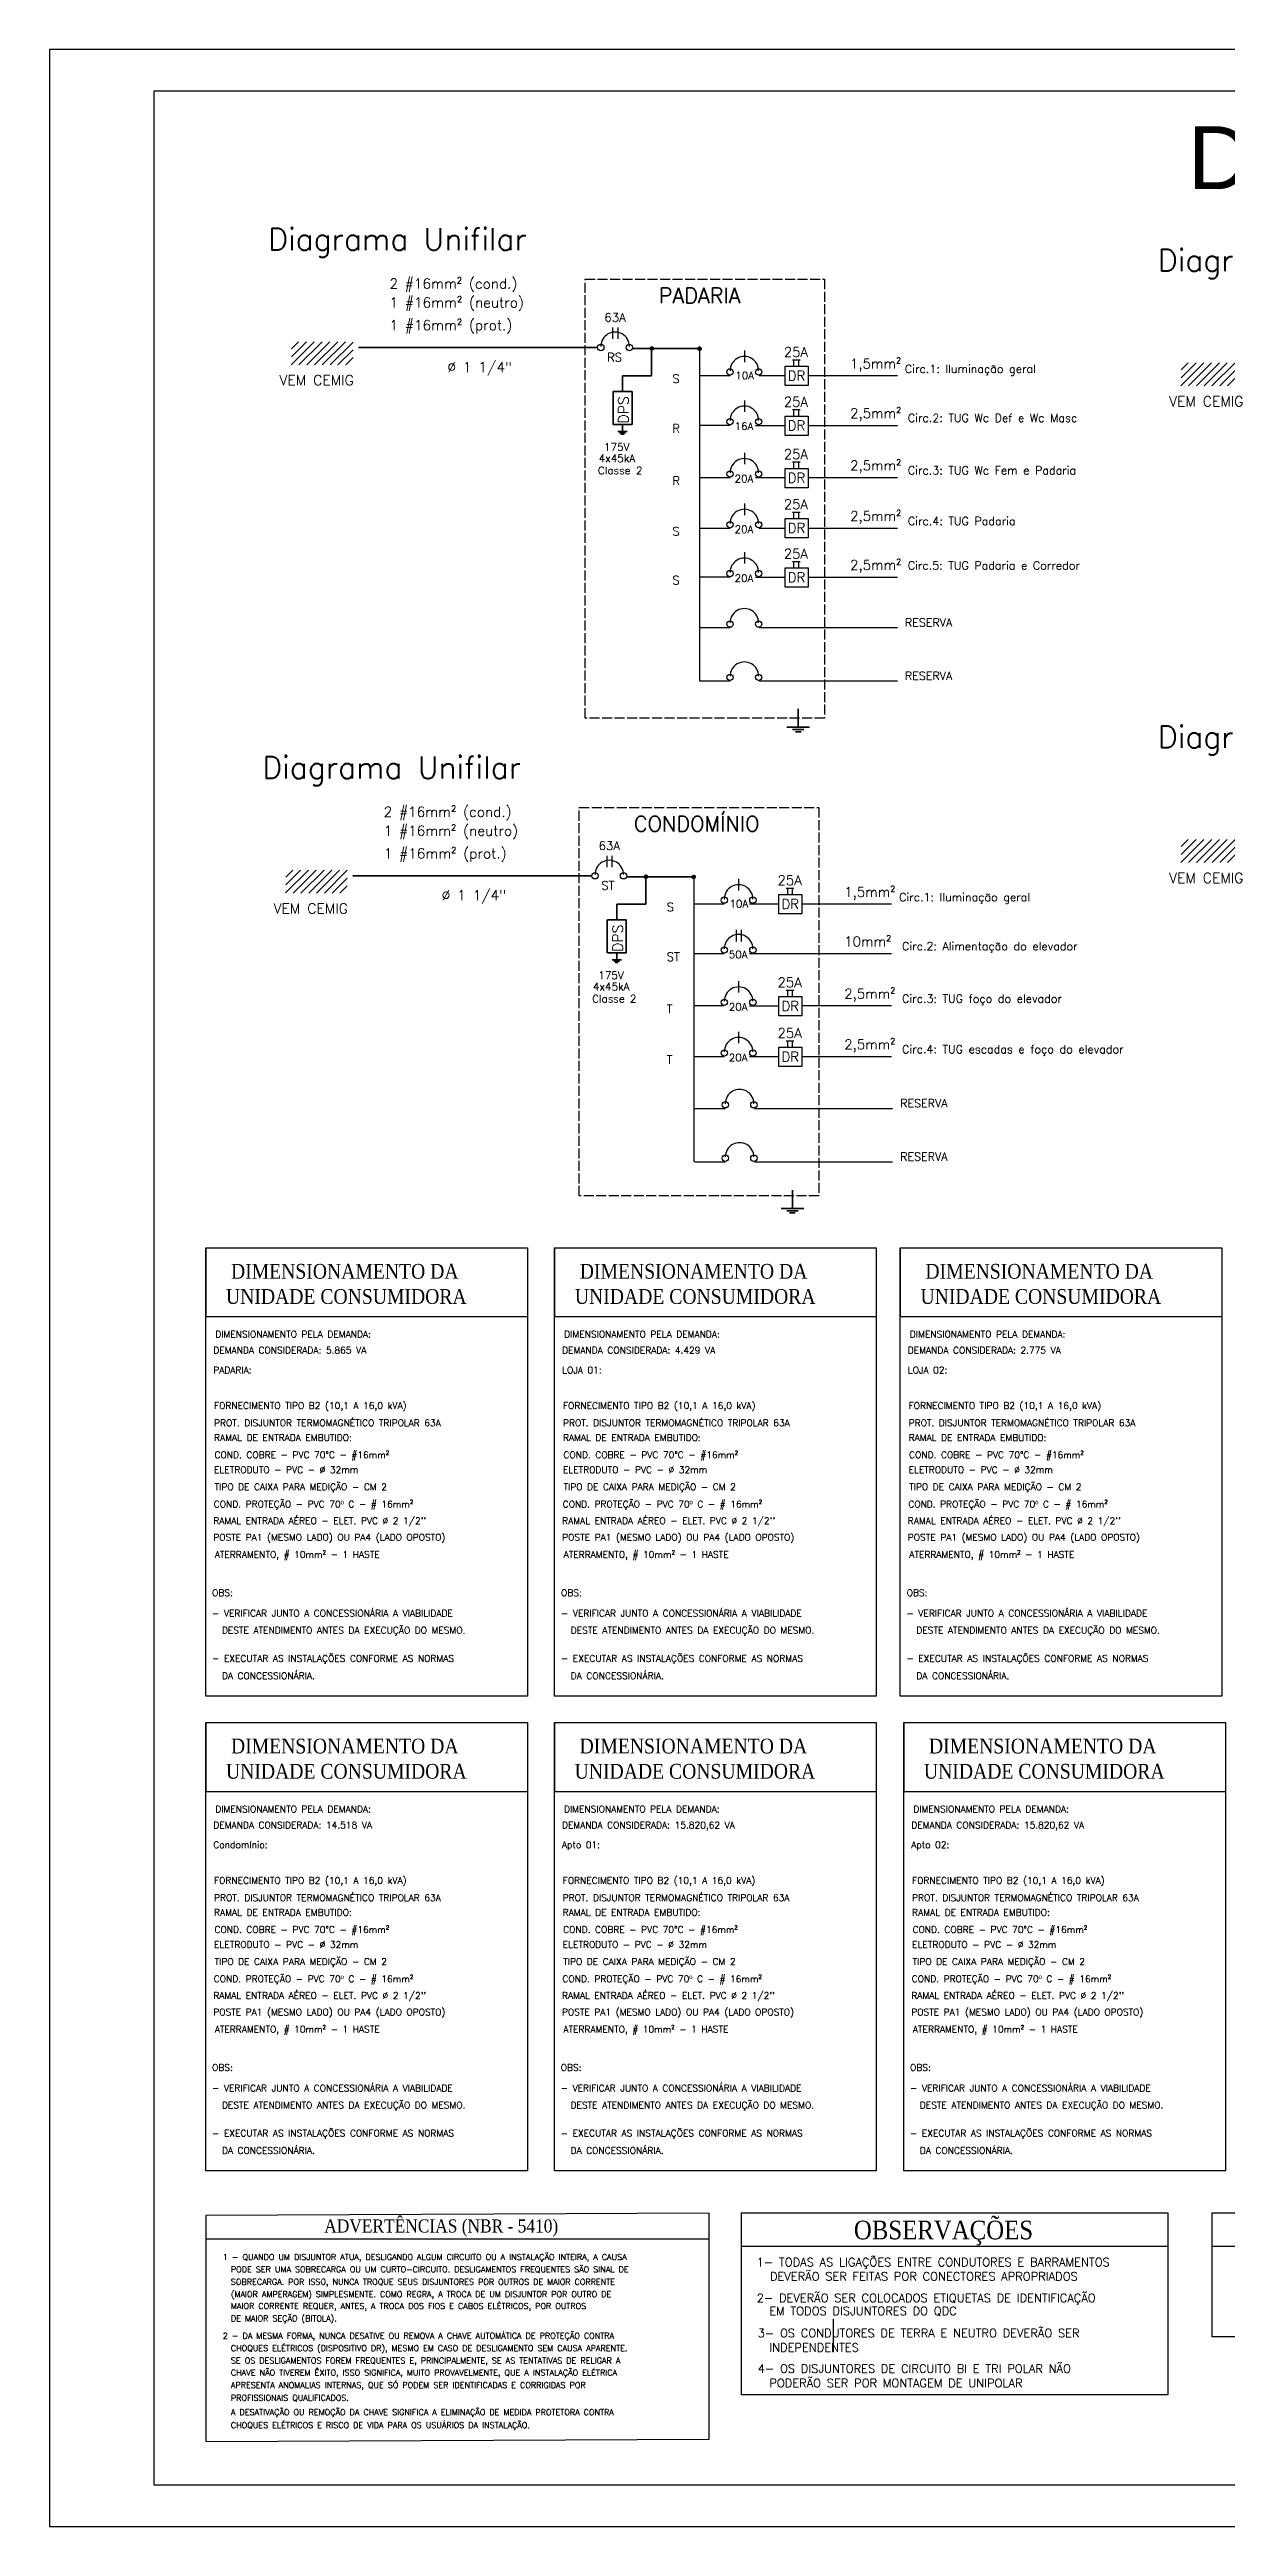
# Model space of a CAD drawing. Header units: millimetres. Extents: x 18652 to 51407, y 18252 to 30404.
# Drawn here: x 35714 to 37127, y 18252 to 21222 of the extents above; entities that cross this region are included whole.
import ezdxf

# ---------------------------------------------------------------- set-up
doc = ezdxf.new("R2010")
doc.units = ezdxf.units.MM
doc.linetypes.add('ACAD_ISO02W100', pattern=[15, 12, -3])
for name, color, linetype, lineweight in [('EJEL05130C', 130, 'Continuous', 30), ('EJEL0550C', 50, 'Continuous', 35), ('EJELFORMATO', 170, 'Continuous', 25)]:
    doc.layers.add(name, color=color, linetype=linetype, lineweight=lineweight)
doc.styles.add('EST2', font='GARA.TTF')
doc.styles.add('ROMANS', font='romans.shx')
doc.styles.add('t15', font='arial.ttf', dxfattribs={"height": 0.15})

msp = doc.modelspace()

# ---------------------------------------------------------------- hatches: boundary and pattern name
at = {"layer": 'EJEL0550C', "lineweight": -3}
h = msp.add_hatch(dxfattribs=at)
h.set_pattern_fill('ANSI31', color=256, scale=2.086116)
h.set_pattern_definition([(45, (29553.905, 17335.387), (-4.683464, 4.683464), [])])
h.paths.add_polyline_path([(36077.9, 20871.7), (36004.4, 20871.7), (36003.9, 20843.9), (36077.9, 20843.9)])
at = {"layer": 'EJEL0550C'}
h = msp.add_hatch(color=256, dxfattribs=at)
h.dxf.hatch_style = 1
h.paths.add_polyline_path([(36434.4, 20863.6, 1), (36438.2, 20863.6, 1)])
h = msp.add_hatch(color=256, dxfattribs=at)
h.dxf.hatch_style = 1
h.paths.add_polyline_path([(36491.7, 20863.3, 1), (36495.5, 20863.3, 1)])
at = {"layer": 'EJEL0550C', "lineweight": -3}
h = msp.add_hatch(dxfattribs=at)
h.set_pattern_fill('ANSI31', color=256, scale=2.086116)
h.set_pattern_definition([(45, (30621.007, 17310.04), (-4.683464, 4.683464), [])])
h.paths.add_polyline_path([(37145, 20846.3), (37071.5, 20846.3), (37071, 20818.6), (37145, 20818.6)])
h = msp.add_hatch(dxfattribs=at)
h.set_pattern_fill('ANSI31', color=256, scale=2.086116)
h.set_pattern_definition([(45, (30621.007, 16738.6166), (-4.683464, 4.683464), [])])
h.paths.add_polyline_path([(37145, 20274.9), (37071.5, 20274.9), (37071, 20247.2), (37145, 20247.2)])
h = msp.add_hatch(dxfattribs=at)
h.set_pattern_fill('ANSI31', color=256, scale=2.086116)
h.set_pattern_definition([(45, (29546.949, 16701.9694), (-4.683464, 4.683464), [])])
h.paths.add_polyline_path([(36071, 20238.2), (35997.4, 20238.2), (35997, 20210.5), (36071, 20210.5)])
at = {"layer": 'EJEL0550C'}
h = msp.add_hatch(color=256, dxfattribs=at)
h.dxf.hatch_style = 1
h.paths.add_polyline_path([(36427.4, 20230.2, 1), (36431.2, 20230.2, 1)])
h = msp.add_hatch(color=256, dxfattribs=at)
h.dxf.hatch_style = 1
h.paths.add_polyline_path([(36484.7, 20229.9, 1), (36488.5, 20229.9, 1)])

# ---------------------------------------------------------------- linework, layer by layer
at = {"layer": 'EJEL05130C'}
for p, q in [((35901.2, 19785.2), (35901.2, 19740.8)), ((35901.2, 19785.2), (35901.2, 19702.8)), ((36319.7, 19785.2), (36319.7, 19740.8)), ((36319.7, 19785.2), (36319.7, 19702.8)), ((36734.3, 19785.2), (36734.3, 19740.8)), ((36734.3, 19785.2), (36734.3, 19702.8)), ((35901.2, 19702.8), (36287.1, 19702.8)), ((36319.7, 19702.8), (36705.6, 19702.8)), ((36734.3, 19702.8), (37120.2, 19702.8)), ((35901.2, 19215.9), (35901.2, 19171.5)), ((35901.2, 19215.9), (35901.2, 19133.5)), ((36319.4, 19215.9), (36319.4, 19171.5)), ((36319.4, 19215.9), (36319.4, 19133.5)), ((36738.5, 19215.9), (36738.5, 19171.5)), ((36738.5, 19215.9), (36738.5, 19133.5)), ((35901.2, 19133.5), (36287.1, 19133.5)), ((36319.4, 19133.5), (36705.3, 19133.5)), ((36738.5, 19133.5), (37124.3, 19133.5)), ((36543.4, 18628.2), (37055.3, 18628.2)), ((36543.4, 18628.2), (36543.4, 18410)), ((37055.3, 18628.2), (37055.3, 18410)), ((37108, 18628.2), (37639.1, 18628.2)), ((37108, 18628.2), (37108, 18479.6)), ((35901.2, 18597), (36505.2, 18597)), ((36543.4, 18588.2), (37055.3, 18588.2)), ((37108, 18588.2), (37639.1, 18588.2)), ((36654, 18500.9), (36654, 18460.9)), ((37639.1, 18479.6), (37108, 18479.6)), ((37055.3, 18410), (36543.4, 18410))]:
    msp.add_line(p, q, dxfattribs=at)
at = {"layer": 'EJEL05130C', "linetype": 'ACAD_ISO02W100'}
for points in [[(36356.2, 20946.6), (36643.6, 20946.6), (36643.6, 20420.4), (36356.2, 20420.4)], [(36349.2, 20313.1), (36636.7, 20313.1), (36636.7, 19847.4), (36349.2, 19847.4)]]:
    msp.add_lwpolyline(points, close=True, dxfattribs=at)
at = {"layer": 'EJEL05130C', "ltscale": 0.35}
for points in [[(35901.2, 19785.2), (36287.1, 19785.2), (36287.1, 19247.6), (35901.2, 19247.6)], [(36319.7, 19785.2), (36705.6, 19785.2), (36705.6, 19247.6), (36319.7, 19247.6)], [(36734.3, 19785.2), (37120.2, 19785.2), (37120.2, 19247.6), (36734.3, 19247.6)], [(35901.2, 19215.9), (36287.1, 19215.9), (36287.1, 18678.3), (35901.2, 18678.3)], [(36319.4, 19215.9), (36705.3, 19215.9), (36705.3, 18678.3), (36319.4, 18678.3)], [(36738.5, 19215.9), (37124.3, 19215.9), (37124.3, 18678.3), (36738.5, 18678.3)]]:
    msp.add_lwpolyline(points, close=True, dxfattribs=at)
at = {"layer": 'EJEL05130C'}
msp.add_lwpolyline([(35901.2, 18354.1), (36505.2, 18356.7), (36505.2, 18627.7), (35901.2, 18625)], close=True, dxfattribs=at)
at = {"layer": 'EJEL0550C', "lineweight": -3}
for p, q in [((36389.1, 20888.8), (36389.1, 20875)), ((36395.4, 20888.8), (36395.4, 20875)), ((36547.3, 20861), (36547.3, 20847.2)), ((36614.2, 20849.6), (36605.1, 20849.6)), ((36606.8, 20842.2), (36606.8, 20849.6)), ((36612.5, 20842.2), (36612.5, 20849.6)), ((36493.6, 20831.2), (36530.2, 20831.2)), ((36565, 20831.2), (36596.1, 20831.2)), ((36596.1, 20842.2), (36623.8, 20842.2)), ((36596.1, 20819.1), (36596.1, 20842.2)), ((36623.8, 20842.2), (36623.8, 20819.1)), ((36623.8, 20831.2), (36730.9, 20831.2)), ((36547.3, 20801.3), (36547.3, 20787.5)), ((36623.8, 20819.1), (36596.1, 20819.1)), ((36493.6, 20771.6), (36530.2, 20771.6)), ((36560.6, 20771.4), (36596.1, 20771.4)), ((36596.1, 20782.6), (36623.8, 20782.6)), ((36596.1, 20759.4), (36596.1, 20782.6)), ((36614.2, 20789.9), (36605.1, 20789.9)), ((36606.8, 20782.6), (36606.8, 20789.9)), ((36612.5, 20782.6), (36612.5, 20789.9)), ((36623.8, 20782.6), (36623.8, 20759.4)), ((36623.8, 20771.4), (36730.9, 20771.4)), ((36547.3, 20738.5), (36547.3, 20724.7)), ((36623.8, 20759.4), (36596.1, 20759.4)), ((36493.6, 20709), (36530.2, 20709)), ((36560.6, 20708.8), (36596.1, 20708.8)), ((36565, 20708.8), (36590.7, 20708.8)), ((36596.1, 20719.7), (36623.8, 20719.7)), ((36596.1, 20696.6), (36596.1, 20719.7)), ((36614.2, 20727.1), (36605.1, 20727.1)), ((36606.8, 20719.7), (36606.8, 20727.1)), ((36612.5, 20719.7), (36612.5, 20727.1)), ((36623.8, 20719.7), (36623.8, 20696.6)), ((36623.8, 20708.8), (36643.6, 20708.8)), ((36623.8, 20708.8), (36643.6, 20708.8)), ((36623.8, 20708.8), (36730.9, 20708.8)), ((36547.3, 20677.7), (36547.3, 20663.9)), ((36623.8, 20696.6), (36596.1, 20696.6)), ((36493.6, 20648.2), (36530.2, 20648.2)), ((36565, 20648.2), (36596.1, 20648.2)), ((36596.1, 20659.7), (36623.8, 20659.7)), ((36596.1, 20636.6), (36596.1, 20659.7)), ((36614.2, 20667.1), (36605.1, 20667.1)), ((36606.8, 20659.7), (36606.8, 20667.1)), ((36612.5, 20659.7), (36612.5, 20667.1)), ((36623.8, 20659.7), (36623.8, 20636.6)), ((36623.8, 20648.2), (36730.9, 20648.2)), ((36547.3, 20619.4), (36547.3, 20605.6)), ((36623.8, 20636.6), (36596.1, 20636.6)), ((36493.6, 20589.6), (36530.2, 20589.6)), ((36560.6, 20589.4), (36596.1, 20589.4)), ((36596.1, 20600.4), (36623.8, 20600.4)), ((36596.1, 20577.3), (36596.1, 20600.4)), ((36614.2, 20607.8), (36605.1, 20607.8)), ((36606.8, 20600.4), (36606.8, 20607.8)), ((36612.5, 20600.4), (36612.5, 20607.8)), ((36623.8, 20600.4), (36623.8, 20577.3)), ((36623.8, 20589.4), (36663.2, 20589.4)), ((36623.8, 20589.4), (36730.9, 20589.4)), ((36623.8, 20577.3), (36596.1, 20577.3)), ((36493.6, 20528.9), (36530.2, 20528.9)), ((36565, 20528.9), (36614, 20528.9)), ((36614, 20528.9), (36730.9, 20528.9)), ((36493.6, 20464.9), (36530.2, 20464.9)), ((36565, 20464.9), (36614, 20464.9)), ((36614, 20464.9), (36730.9, 20464.9)), ((36382.2, 20255.4), (36382.2, 20241.6)), ((36388.4, 20255.4), (36388.4, 20241.6)), ((36540.4, 20227.5), (36540.4, 20213.7)), ((36486.6, 20197.8), (36523.2, 20197.8)), ((36553.6, 20197.8), (36588.5, 20197.8)), ((36558, 20197.8), (36583.7, 20197.8)), ((36588.5, 20208.9), (36616.3, 20208.9)), ((36588.5, 20185.7), (36588.5, 20208.9)), ((36606.7, 20216.2), (36597.6, 20216.2)), ((36599.3, 20208.9), (36599.3, 20216.2)), ((36605, 20208.9), (36605, 20216.2)), ((36616.3, 20208.9), (36616.3, 20185.7)), ((36616.3, 20197.8), (36723.9, 20197.8)), ((36537.3, 20166.5), (36537.3, 20152.7)), ((36543.5, 20166.5), (36543.5, 20152.7)), ((36616.3, 20185.7), (36588.5, 20185.7)), ((36486.6, 20138.2), (36523.2, 20138.2)), ((36553.6, 20138), (36636.7, 20138)), ((36558, 20138), (36636.7, 20138)), ((36611.5, 20138), (36723.9, 20138)), ((36540.4, 20105.1), (36540.4, 20091.3)), ((36588.5, 20086.4), (36616.3, 20086.4)), ((36588.5, 20063.3), (36588.5, 20086.4)), ((36606.7, 20093.8), (36597.6, 20093.8)), ((36599.3, 20086.4), (36599.3, 20093.8)), ((36605, 20086.4), (36605, 20093.8)), ((36616.3, 20086.4), (36616.3, 20063.3)), ((36486.6, 20075.6), (36523.2, 20075.6)), ((36553.6, 20075.3), (36588.5, 20075.3)), ((36558, 20075.3), (36583.7, 20075.3)), ((36558, 20075.3), (36583.7, 20075.3)), ((36616.3, 20063.3), (36588.5, 20063.3)), ((36616.3, 20075.6), (36723.9, 20075.6)), ((36540.4, 20044.3), (36540.4, 20030.5)), ((36588.5, 20025.7), (36616.3, 20025.7)), ((36588.5, 20002.5), (36588.5, 20025.7)), ((36606.7, 20033), (36597.6, 20033)), ((36599.3, 20025.7), (36599.3, 20033)), ((36605, 20025.7), (36605, 20033)), ((36616.3, 20025.7), (36616.3, 20002.5)), ((36486.6, 20014.8), (36523.2, 20014.8)), ((36553.6, 20014.6), (36588.5, 20014.6)), ((36558, 20014.6), (36583.7, 20014.6)), ((36616.3, 20002.5), (36588.5, 20002.5)), ((36616.3, 20014.8), (36723.9, 20014.8)), ((36487.9, 19952.4), (36524.5, 19952.4)), ((36559.3, 19952.4), (36608.3, 19952.4)), ((36608.3, 19952.4), (36725.2, 19952.4)), ((36487.9, 19888.5), (36524.5, 19888.5)), ((36559.3, 19888.5), (36608.3, 19888.5)), ((36608.3, 19888.5), (36725.2, 19888.5))]:
    msp.add_line(p, q, dxfattribs=at)
at = {"layer": 'EJEL0550C'}
for p, q in [((36371.3, 20864.7), (36084.6, 20864.7)), ((36494, 20863.4), (36412.9, 20863.4)), ((36435.9, 20830.8), (36435.9, 20863.4)), ((36401.3, 20812), (36401.3, 20830.8)), ((36401.3, 20830.8), (36435.9, 20830.8)), ((36389.9, 20772.5), (36389.9, 20812)), ((36412.7, 20812), (36390, 20812)), ((36412.7, 20772.5), (36412.7, 20812)), ((36412.7, 20772.5), (36390, 20772.5)), ((36406.8, 20763.9), (36395.7, 20763.9)), ((36404.6, 20762.3), (36397.7, 20762.3)), ((36403.1, 20760.8), (36399.3, 20760.8)), ((36401.3, 20763.9), (36401.3, 20772.5)), ((36364.4, 20231.3), (36077.6, 20231.3)), ((36487.1, 20230), (36406, 20230)), ((36429, 20197.3), (36429, 20230)), ((36394.4, 20178.6), (36394.4, 20197.3)), ((36394.4, 20197.3), (36429, 20197.3)), ((36382.9, 20139.1), (36382.9, 20178.6)), ((36405.7, 20178.6), (36383, 20178.6)), ((36405.7, 20139), (36405.7, 20178.6)), ((36405.7, 20139), (36383, 20139.1)), ((36394.3, 20130.5), (36394.4, 20139)), ((36399.9, 20130.5), (36388.7, 20130.5)), ((36397.6, 20128.9), (36390.8, 20128.9)), ((36396.1, 20127.3), (36392.4, 20127.3))]:
    msp.add_line(p, q, dxfattribs=at)
at = {"layer": 'EJEL0550C', "linetype": 'ByBlock', "lineweight": -3}
for p, q in [((36493.6, 20863.4), (36493.6, 20464.9)), ((36486.6, 20230), (36486.6, 19888.5))]:
    msp.add_line(p, q, dxfattribs=at)
at = {"layer": 'EJEL0550C', "linetype": 'Continuous'}
for p, q in [((36598.2, 20409.5), (36625.6, 20409.5)), ((36605.1, 20406.7), (36618.7, 20406.7)), ((36608.5, 20404), (36615.3, 20404)), ((36611.9, 20431.3), (36611.9, 20409.5)), ((36604.9, 19854.3), (36604.9, 19832.5)), ((36591.3, 19832.5), (36618.6, 19832.5)), ((36598.1, 19829.7), (36611.8, 19829.7)), ((36601.5, 19827), (36608.3, 19827))]:
    msp.add_line(p, q, dxfattribs=at)
at = {"layer": 'EJEL0550C', "lineweight": -3}
for centre in [(36375.1, 20864.7), (36409.4, 20864.7), (36530.2, 20835.5), (36564.4, 20835.5), (36530.2, 20775.8), (36564.4, 20775.8), (36530.2, 20713), (36564.4, 20713), (36530.2, 20652.3), (36564.4, 20652.3), (36530.2, 20593.7), (36564.4, 20593.7), (36530.2, 20533.1), (36564.4, 20533.1), (36530.2, 20469.2), (36564.4, 20469.2), (36368.2, 20231.3), (36402.4, 20231.3), (36523.2, 20202.1), (36557.5, 20202.1), (36523.2, 20142.4), (36557.5, 20142.4), (36523.2, 20079.6), (36557.5, 20079.6), (36523.2, 20018.8), (36557.5, 20018.8), (36524.5, 19956.7), (36558.7, 19956.7), (36524.5, 19892.7), (36558.7, 19892.7)]:
    msp.add_circle(centre, 3.79, dxfattribs=at)
at = {"layer": 'EJEL0550C'}
for centre in [(36436.3, 20863.6), (36493.6, 20863.3), (36429.3, 20230.2), (36486.6, 20229.9)]:
    msp.add_circle(centre, 1.91, dxfattribs=at)
at = {"layer": 'EJEL0550C', "lineweight": -3}
for centre in [(36392.3, 20866.2), (36547.3, 20836.9), (36547.3, 20777.3), (36547.3, 20714.5), (36547.3, 20653.7), (36547.3, 20595.1), (36547.3, 20534.6), (36547.3, 20470.6), (36385.3, 20232.8), (36540.4, 20203.5), (36540.4, 20143.9), (36540.4, 20081), (36540.4, 20020.3), (36541.6, 19958.1), (36541.6, 19894.2)]:
    msp.add_arc(centre, 17.1, 359.8656, 180.134, dxfattribs=at)
at = {"layer": 'EJELFORMATO', "color": 7}
msp.add_lwpolyline([(35713.9, 18252), (39918.9, 18252), (39918.9, 21222), (35713.9, 21222)], close=True, dxfattribs=at)
at = {"layer": 'EJELFORMATO'}
msp.add_lwpolyline([(39868.9, 18302), (39868.9, 21172), (35838.9, 21172), (35838.9, 18302)], close=True, dxfattribs=at)

# ---------------------------------------------------------------- texts
at = {"layer": 'EJEL05130C'}
for s, height, style, p in [('DIMENSIONAMENTO DA', 17.739, 'EST2', (35931.5, 19748.2)), ('DIMENSIONAMENTO DA', 17.739, 'EST2', (36349.9, 19748.2)), ('DIMENSIONAMENTO DA', 17.739, 'EST2', (36764.5, 19748.2)), ('UNIDADE CONSUMIDORA', 17.739, 'EST2', (35925.5, 19718)), ('UNIDADE CONSUMIDORA', 17.739, 'EST2', (36344, 19718)), ('UNIDADE CONSUMIDORA', 17.739, 'EST2', (36758.6, 19718)), ('DEMANDA CONSIDERADA: 5.865 VA', 7.962, 'ROMANS', (35910.3, 19658.4)), ('DIMENSIONAMENTO PELA DEMANDA:', 7.962, 'ROMANS', (35912.7, 19677.6)), ('DEMANDA CONSIDERADA: 4.429 VA', 7.962, 'ROMANS', (36328.8, 19658.4)), ('DIMENSIONAMENTO PELA DEMANDA:', 7.962, 'ROMANS', (36331.2, 19677.6)), ('DEMANDA CONSIDERADA: 2.775 VA', 7.962, 'ROMANS', (36743.4, 19658.4)), ('DIMENSIONAMENTO PELA DEMANDA:', 7.962, 'ROMANS', (36745.8, 19677.6)), ('PADARIA:', 7.96, 'ROMANS', (35910.3, 19634.7)), ('LOJA 01:', 7.96, 'ROMANS', (36328.8, 19634.7)), ('LOJA 02:', 7.96, 'ROMANS', (36743.4, 19634.7)), ('FORNECIMENTO TIPO B2 (10,1 A 16,0 kVA)', 7.962, 'ROMANS', (35911.2, 19592)), ('PROT. DISJUNTOR TERMOMAGNÉTICO TRIPOLAR 63A', 7.962, 'ROMANS', (35911.3, 19571.3)), ('FORNECIMENTO TIPO B2 (10,1 A 16,0 kVA)', 7.962, 'ROMANS', (36329.7, 19592)), ('PROT. DISJUNTOR TERMOMAGNÉTICO TRIPOLAR 63A', 7.962, 'ROMANS', (36329.8, 19571.3)), ('FORNECIMENTO TIPO B2 (10,1 A 16,0 kVA)', 7.962, 'ROMANS', (36744.3, 19592)), ('PROT. DISJUNTOR TERMOMAGNÉTICO TRIPOLAR 63A', 7.962, 'ROMANS', (36744.4, 19571.3)), ('RAMAL DE ENTRADA EMBUTIDO:', 7.962, 'ROMANS', (35911.3, 19553.6)), ('RAMAL DE ENTRADA EMBUTIDO:', 7.962, 'ROMANS', (36329.8, 19553.6)), ('RAMAL DE ENTRADA EMBUTIDO:', 7.962, 'ROMANS', (36744.4, 19553.6)), ('ELETRODUTO - PVC - Ø 32mm', 7.962, 'ROMANS', (35911.3, 19515.1)), ('COND. COBRE - PVC 70°C - #16mm²', 7.962, 'ROMANS', (35911.8, 19533)), ('ELETRODUTO - PVC - Ø 32mm', 7.962, 'ROMANS', (36329.8, 19515.1)), ('COND. COBRE - PVC 70°C - #16mm²', 7.962, 'ROMANS', (36330.3, 19533)), ('ELETRODUTO - PVC - Ø 32mm', 7.962, 'ROMANS', (36744.4, 19515.1)), ('COND. COBRE - PVC 70°C - #16mm²', 7.962, 'ROMANS', (36744.9, 19533)), ('COND. PROTEÇÃO - PVC 70º C - # 16mm²', 7.962, 'ROMANS', (35910.9, 19473.9)), ('TIPO DE CAIXA PARA MEDIÇÃO - CM 2', 7.962, 'ROMANS', (35911.8, 19494.6)), ('COND. PROTEÇÃO - PVC 70º C - # 16mm²', 7.962, 'ROMANS', (36329.4, 19473.9)), ('TIPO DE CAIXA PARA MEDIÇÃO - CM 2', 7.962, 'ROMANS', (36330.3, 19494.6)), ('COND. PROTEÇÃO - PVC 70º C - # 16mm²', 7.962, 'ROMANS', (36744, 19473.9)), ('TIPO DE CAIXA PARA MEDIÇÃO - CM 2', 7.962, 'ROMANS', (36744.9, 19494.6)), ("RAMAL ENTRADA AÉREO - ELET. PVC ∅ 2 1/2''", 7.962, 'ROMANS', (35910.3, 19454)), ("RAMAL ENTRADA AÉREO - ELET. PVC ∅ 2 1/2''", 7.962, 'ROMANS', (36328.8, 19454)), ("RAMAL ENTRADA AÉREO - ELET. PVC ∅ 2 1/2''", 7.962, 'ROMANS', (36743.4, 19454)), ('POSTE PA1 (MESMO LADO) OU PA4 (LADO OPOSTO)', 7.962, 'ROMANS', (35910.3, 19434.1)), ('POSTE PA1 (MESMO LADO) OU PA4 (LADO OPOSTO)', 7.962, 'ROMANS', (36328.8, 19434.1)), ('POSTE PA1 (MESMO LADO) OU PA4 (LADO OPOSTO)', 7.962, 'ROMANS', (36743.4, 19434.1)), ('ATERRAMENTO, # 10mm² - 1 HASTE', 7.962, 'ROMANS', (35912.1, 19413.5)), ('ATERRAMENTO, # 10mm² - 1 HASTE', 7.962, 'ROMANS', (36330.6, 19413.5)), ('ATERRAMENTO, # 10mm² - 1 HASTE', 7.962, 'ROMANS', (36745.2, 19413.5)), ('OBS:', 7.96, 'ROMANS', (35908.9, 19367.6)), ('OBS:', 7.96, 'ROMANS', (36327.4, 19367.6)), ('OBS:', 7.96, 'ROMANS', (36742, 19367.6)), ('- VERIFICAR JUNTO A CONCESSIONÁRIA A VIABILIDADE', 7.962, 'ROMANS', (35908.7, 19343)), ('- VERIFICAR JUNTO A CONCESSIONÁRIA A VIABILIDADE', 7.962, 'ROMANS', (36327.2, 19343)), ('- VERIFICAR JUNTO A CONCESSIONÁRIA A VIABILIDADE', 7.962, 'ROMANS', (36741.7, 19343)), ('  DESTE ATENDIMENTO ANTES DA EXECUÇÃO DO MESMO.', 7.962, 'ROMANS', (35909.7, 19322.6)), ('  DESTE ATENDIMENTO ANTES DA EXECUÇÃO DO MESMO.', 7.962, 'ROMANS', (36328.2, 19322.6)), ('  DESTE ATENDIMENTO ANTES DA EXECUÇÃO DO MESMO.', 7.962, 'ROMANS', (36742.7, 19322.6)), ('- EXECUTAR AS INSTALAÇÕES CONFORME AS NORMAS', 7.962, 'ROMANS', (35908.7, 19288.9)), ('  DA CONCESSIONÁRIA.', 7.962, 'ROMANS', (35909.7, 19268.1)), ('- EXECUTAR AS INSTALAÇÕES CONFORME AS NORMAS', 7.962, 'ROMANS', (36327.2, 19288.9)), ('  DA CONCESSIONÁRIA.', 7.962, 'ROMANS', (36328.2, 19268.1)), ('- EXECUTAR AS INSTALAÇÕES CONFORME AS NORMAS', 7.962, 'ROMANS', (36741.7, 19288.9)), ('  DA CONCESSIONÁRIA.', 7.962, 'ROMANS', (36742.7, 19268.1)), ('DIMENSIONAMENTO DA', 17.739, 'EST2', (35931.5, 19178.9)), ('DIMENSIONAMENTO DA', 17.739, 'EST2', (36349.7, 19178.9)), ('DIMENSIONAMENTO DA', 17.739, 'EST2', (36768.7, 19178.9)), ('UNIDADE CONSUMIDORA', 17.739, 'EST2', (35925.5, 19148.7)), ('UNIDADE CONSUMIDORA', 17.739, 'EST2', (36343.7, 19148.7)), ('UNIDADE CONSUMIDORA', 17.739, 'EST2', (36762.7, 19148.7)), ('DEMANDA CONSIDERADA: 14.518 VA', 7.962, 'ROMANS', (35910.3, 19089.1)), ('DIMENSIONAMENTO PELA DEMANDA:', 7.962, 'ROMANS', (35912.7, 19108.3)), ('DEMANDA CONSIDERADA: 15.820,62 VA', 7.962, 'ROMANS', (36328.5, 19089.1)), ('DIMENSIONAMENTO PELA DEMANDA:', 7.962, 'ROMANS', (36330.9, 19108.3)), ('DEMANDA CONSIDERADA: 15.820,62 VA', 7.962, 'ROMANS', (36747.5, 19089.1)), ('DIMENSIONAMENTO PELA DEMANDA:', 7.962, 'ROMANS', (36750, 19108.3)), ('Condomínio:', 7.962, 'ROMANS', (35910.3, 19065.5)), ('Apto 01:', 7.96, 'ROMANS', (36328.5, 19065.5)), ('Apto 02:', 7.96, 'ROMANS', (36747.5, 19065.5)), ('FORNECIMENTO TIPO B2 (10,1 A 16,0 kVA)', 7.962, 'ROMANS', (35911.2, 19022.7)), ('PROT. DISJUNTOR TERMOMAGNÉTICO TRIPOLAR 63A', 7.962, 'ROMANS', (35911.3, 19002)), ('FORNECIMENTO TIPO B2 (10,1 A 16,0 kVA)', 7.962, 'ROMANS', (36329.5, 19022.7)), ('PROT. DISJUNTOR TERMOMAGNÉTICO TRIPOLAR 63A', 7.962, 'ROMANS', (36329.5, 19002)), ('FORNECIMENTO TIPO B2 (10,1 A 16,0 kVA)', 7.962, 'ROMANS', (36748.5, 19022.7)), ('PROT. DISJUNTOR TERMOMAGNÉTICO TRIPOLAR 63A', 7.962, 'ROMANS', (36748.6, 19002)), ('RAMAL DE ENTRADA EMBUTIDO:', 7.962, 'ROMANS', (35911.3, 18984.4)), ('RAMAL DE ENTRADA EMBUTIDO:', 7.962, 'ROMANS', (36329.5, 18984.4)), ('RAMAL DE ENTRADA EMBUTIDO:', 7.962, 'ROMANS', (36748.6, 18984.4)), ('ELETRODUTO - PVC - Ø 32mm', 7.962, 'ROMANS', (35911.3, 18945.8)), ('COND. COBRE - PVC 70°C - #16mm²', 7.962, 'ROMANS', (35911.8, 18963.7)), ('ELETRODUTO - PVC - Ø 32mm', 7.962, 'ROMANS', (36329.5, 18945.8)), ('COND. COBRE - PVC 70°C - #16mm²', 7.962, 'ROMANS', (36330, 18963.7)), ('ELETRODUTO - PVC - Ø 32mm', 7.962, 'ROMANS', (36748.6, 18945.8)), ('COND. COBRE - PVC 70°C - #16mm²', 7.962, 'ROMANS', (36749.1, 18963.7)), ('TIPO DE CAIXA PARA MEDIÇÃO - CM 2', 7.962, 'ROMANS', (35911.8, 18925.3)), ('TIPO DE CAIXA PARA MEDIÇÃO - CM 2', 7.962, 'ROMANS', (36330, 18925.3)), ('TIPO DE CAIXA PARA MEDIÇÃO - CM 2', 7.962, 'ROMANS', (36749.1, 18925.3)), ("RAMAL ENTRADA AÉREO - ELET. PVC ∅ 2 1/2''", 7.962, 'ROMANS', (35910.3, 18884.7)), ('COND. PROTEÇÃO - PVC 70º C - # 16mm²', 7.962, 'ROMANS', (35910.9, 18904.6)), ("RAMAL ENTRADA AÉREO - ELET. PVC ∅ 2 1/2''", 7.962, 'ROMANS', (36328.5, 18884.7)), ('COND. PROTEÇÃO - PVC 70º C - # 16mm²', 7.962, 'ROMANS', (36329.1, 18904.6)), ("RAMAL ENTRADA AÉREO - ELET. PVC ∅ 2 1/2''", 7.962, 'ROMANS', (36747.5, 18884.7)), ('COND. PROTEÇÃO - PVC 70º C - # 16mm²', 7.962, 'ROMANS', (36748.1, 18904.6)), ('POSTE PA1 (MESMO LADO) OU PA4 (LADO OPOSTO)', 7.962, 'ROMANS', (35910.3, 18864.9)), ('POSTE PA1 (MESMO LADO) OU PA4 (LADO OPOSTO)', 7.962, 'ROMANS', (36328.5, 18864.9)), ('POSTE PA1 (MESMO LADO) OU PA4 (LADO OPOSTO)', 7.962, 'ROMANS', (36747.5, 18864.9)), ('ATERRAMENTO, # 10mm² - 1 HASTE', 7.962, 'ROMANS', (35912.1, 18844.2)), ('ATERRAMENTO, # 10mm² - 1 HASTE', 7.962, 'ROMANS', (36330.3, 18844.2)), ('ATERRAMENTO, # 10mm² - 1 HASTE', 7.962, 'ROMANS', (36749.4, 18844.2)), ('OBS:', 7.96, 'ROMANS', (35908.9, 18798.3)), ('OBS:', 7.96, 'ROMANS', (36327.1, 18798.3)), ('OBS:', 7.96, 'ROMANS', (36746.1, 18798.3)), ('- VERIFICAR JUNTO A CONCESSIONÁRIA A VIABILIDADE', 7.962, 'ROMANS', (35908.7, 18773.7)), ('- VERIFICAR JUNTO A CONCESSIONÁRIA A VIABILIDADE', 7.962, 'ROMANS', (36326.9, 18773.7)), ('- VERIFICAR JUNTO A CONCESSIONÁRIA A VIABILIDADE', 7.962, 'ROMANS', (36745.9, 18773.7)), ('  DESTE ATENDIMENTO ANTES DA EXECUÇÃO DO MESMO.', 7.962, 'ROMANS', (35909.7, 18753.3)), ('  DESTE ATENDIMENTO ANTES DA EXECUÇÃO DO MESMO.', 7.962, 'ROMANS', (36327.9, 18753.3)), ('  DESTE ATENDIMENTO ANTES DA EXECUÇÃO DO MESMO.', 7.962, 'ROMANS', (36746.9, 18753.3)), ('- EXECUTAR AS INSTALAÇÕES CONFORME AS NORMAS', 7.962, 'ROMANS', (35908.7, 18719.6)), ('- EXECUTAR AS INSTALAÇÕES CONFORME AS NORMAS', 7.962, 'ROMANS', (36326.9, 18719.6)), ('- EXECUTAR AS INSTALAÇÕES CONFORME AS NORMAS', 7.962, 'ROMANS', (36745.9, 18719.6)), ('  DA CONCESSIONÁRIA.', 7.962, 'ROMANS', (35909.7, 18698.8)), ('  DA CONCESSIONÁRIA.', 7.962, 'ROMANS', (36327.9, 18698.8)), ('  DA CONCESSIONÁRIA.', 7.962, 'ROMANS', (36746.9, 18698.8)), ('ADVERTÊNCIAS (NBR - 5410)', 15.678, 'EST2', (36043.4, 18604.5)), ('OBSERVAÇÕES', 22.398, 'EST2', (36678.7, 18596.3)), ('1 - QUANDO UM DISJUNTOR ATUA, DESLIGANDO ALGUM CIRCUITO OU A INSTALAÇÃO INTEIRA, A CAUSA', 7.037, 'ROMANS', (35921.8, 18571.6)), ('  PODE SER UMA SOBRECARGA OU UM CURTO-CIRCUITO. DESLIGAMENTOS FREQUENTES SÃO SINAL DE', 7.037, 'ROMANS', (35921.8, 18556.8)), ('1- TODAS AS LIGAÇÕES ENTRE CONDUTORES E BARRAMENTOS', 10.052, 'ROMANS', (36562.1, 18563.9, -3846360.6)), ('  SOBRECARGA. POR ISSO, NUNCA TROQUE SEUS DISJUNTORES POR OUTROS DE MAIOR CORRENTE', 7.037, 'ROMANS', (35921.8, 18541.8)), ('  (MAIOR AMPERAGEM) SIMPLESMENTE. COMO REGRA, A TROCA DE UM DISJUNTOR POR OUTRO DE', 7.037, 'ROMANS', (35921.8, 18527)), ('2- DEVERÃO SER COLOCADOS ETIQUETAS DE IDENTIFICAÇÃO', 10.052, 'ROMANS', (36562.1, 18521, -3846360.6)), (' DEVERÃO SER FEITAS POR CONECTORES APROPRIADOS', 10.052, 'ROMANS', (36571.1, 18546.9, -3846360.6)), ('  MAIOR CORRENTE REQUER, ANTES, A TROCA DOS FIOS E CABOS ELÉTRICOS, POR OUTROS ', 7.037, 'ROMANS', (35921.8, 18512.8)), ('  DE MAIOR SEÇÃO (BITOLA).', 7.037, 'ROMANS', (35921.8, 18498)), ('EM TODOS DISJUNTORES DO QDC', 10.052, 'ROMANS', (36577.2, 18505.5, -3846360.6)), ('2 - DA MESMA FORMA, NUNCA DESATIVE OU REMOVA A CHAVE AUTOMÁTICA DE PROTEÇÃO CONTRA ', 7.037, 'ROMANS', (35921.8, 18477.2)), ('3- OS CONDUTORES DE TERRA E NEUTRO DEVERÃO SER', 10.052, 'ROMANS', (36563.3, 18478.9, -3846360.6)), ('  CHOQUES ELÉTRICOS (DISPOSITIVO DR), MESMO EM CASO DE DESLIGAMENTO SEM CAUSA APARENTE.', 7.037, 'ROMANS', (35921.8, 18462.3)), ('  SE OS DESLIGAMENTOS FOREM FREQUENTES E, PRINCIPALMENTE, SE AS TENTATIVAS DE RELIGAR A ', 7.037, 'ROMANS', (35921.8, 18447.4)), ('4- OS DISJUNTORES DE CIRCUITO BI E TRI POLAR NÃO', 10.052, 'ROMANS', (36563.3, 18436.3, -3846360.6)), ('INDEPENDENTES', 10.052, 'ROMANS', (36577.3, 18461.6, -3846360.6)), ('  APRESENTA ANOMALIAS INTERNAS, QUE SÓ PODEM SER IDENTIFICADAS E CORRIGIDAS POR', 7.037, 'ROMANS', (35921.8, 18418)), ('  CHAVE NÃO TIVEREM ÊXITO, ISSO SIGNIFICA, MUITO PROVAVELMENTE, QUE A INSTALAÇÃO ELÉTRICA ', 7.037, 'ROMANS', (35921.8, 18433)), ('PODERÃO SER POR MONTAGEM DE UNIPOLAR', 10.052, 'ROMANS', (36577.3, 18419, -3846360.6)), ('  A DESATIVAÇÃO OU REMOÇÃO DA CHAVE SIGNIFICA A ELIMINAÇÃO DE MEDIDA PROTETORA CONTRA ', 7.037, 'ROMANS', (35921.8, 18385.5)), ('  PROFISSIONAIS QUALIFICADOS.', 7.037, 'ROMANS', (35921.8, 18402.7)), ('  CHOQUES ELÉTRICOS E RISCO DE VIDA PARA OS USUÁRIOS DA INSTALAÇÃO.', 7.037, 'ROMANS', (35921.8, 18370))]:
    msp.add_text(s, height=height, dxfattribs=dict(at, style=style)).set_placement(p)
at = {"layer": 'EJEL05130C', "ltscale": 0.08, "insert": (37079.3, 21130.1), "char_height": 75.481, "attachment_point": 1, "style": 't15'}
msp.add_mtext_dynamic_manual_height_columns('Diagrama Unifilar', width=11292.287, gutter_width=0.212, heights=[0], dxfattribs=at)
at = {"layer": 'EJEL0550C', "lineweight": -3, "style": 'ROMANS'}
for s, height, p in [('Diagrama Unifilar', 26.52, (35976, 20981.4)), ('Diagrama Unifilar', 26.52, (37043.1, 20956.1)), ('2 #16mm² (cond.) ', 12.022, (36121.6, 20935.4)), ('1 #16mm² (neutro)', 12.022, (36121.7, 20912.7)), ('PADARIA', 18.32, (36444.6, 20918)), ('1 #16mm² (prot.)', 12.022, (36121.7, 20885.5)), ('63A', 10.29, (36379.5, 20895.7)), ('Ø 1 1/4"', 12.02, (36191.2, 20835.3)), ('RS', 10.2, (36382.7, 20848)), ('25A', 11.7, (36594.6, 20853.5)), ('1,5mm²', 11.7, (36674.1, 20839.6)), ('VEM CEMIG', 12.22, (35989.8, 20819.4)), ('S', 10.2, (36461, 20822.2)), ('10A', 9, (36536.5, 20826.7)), ('DR', 11.7, (36599.4, 20825.1)), ('Circ.1: Iluminação geral', 9.751, (36739.9, 20834.2)), ('25A', 11.7, (36594.6, 20793.8)), ('2,5mm²', 11.7, (36674.2, 20780.1)), ('VEM CEMIG', 12.22, (37056.9, 20794.1)), ('R', 10.2, (36461, 20762.6)), ('16A', 9, (36535.7, 20765.9)), ('DR', 11.7, (36599.4, 20765.4)), ('Circ.2: TUG Wc Def e Wc Masc ', 9.751, (36743.5, 20775.4)), ('25A', 11.7, (36594.6, 20731)), ('2,5mm²', 11.7, (36674.2, 20717.5)), ('R', 10.2, (36461, 20699.9)), ('20A', 9, (36535.7, 20703)), ('DR', 11.7, (36599.4, 20702.6)), ('Circ.3: TUG Wc Fem e Padaria ', 9.751, (36743.5, 20712.6)), ('25A', 11.7, (36594.6, 20671)), ('S', 10.2, (36461, 20639.2)), ('20A', 9, (36535.7, 20642.3)), ('DR', 11.7, (36599.4, 20642.6)), ('2,5mm²', 11.7, (36674.2, 20656.8)), ('Circ.4: TUG Padaria ', 9.751, (36743.5, 20651.8)), ('25A', 11.7, (36594.6, 20611.6)), ('S', 10.2, (36461, 20580.6)), ('20A', 9, (36535.7, 20583.7)), ('DR', 11.7, (36599.4, 20583.3)), ('2,5mm²', 11.7, (36674.2, 20598.2)), ('Circ.5: TUG Padaria e Corredor ', 9.751, (36743.4, 20598.5)), ('RESERVA', 9.75, (36739.9, 20530.1)), ('RESERVA', 9.75, (36739.9, 20466.2)), ('Diagrama Unifilar', 26.52, (37043.1, 20384.6)), ('Diagrama Unifilar', 26.52, (35969, 20348)), ('2 #16mm² (cond.) ', 12.022, (36114.6, 20302)), ('1 #16mm² (neutro)', 12.022, (36114.7, 20279.3)), ('CONDOMÍNIO', 18.32, (36414.8, 20284.5)), ('1 #16mm² (prot.)', 12.022, (36114.8, 20252.1)), ('63A', 10.29, (36372.6, 20262.3)), ('25A', 11.7, (36587.1, 20220.1)), ('VEM CEMIG', 12.22, (37056.9, 20222.6)), ('VEM CEMIG', 12.22, (35982.8, 20186)), ('Ø 1 1/4"', 12.02, (36184.3, 20201.9)), ('ST', 10.2, (36375.7, 20214.6)), ('S', 10.2, (36454.1, 20188.8)), ('10A', 9, (36529.5, 20193.3)), ('DR', 11.7, (36591.9, 20191.7)), ('1,5mm²', 11.7, (36667.2, 20206.1)), ('Circ.1: Iluminação geral', 9.751, (36733, 20200.8)), ('ST', 10.2, (36454.1, 20129.1)), ('50A', 9, (36528.7, 20132.4)), ('10mm²', 11.7, (36667.2, 20146.7)), ('Circ.2: Alimentação do elevador ', 9.751, (36736.5, 20142)), ('25A', 11.7, (36587.1, 20097.6)), ('20A', 9, (36528.7, 20069.6)), ('DR', 11.7, (36591.9, 20069.3)), ('2,5mm²', 11.7, (36667.2, 20084.1)), ('Circ.3: TUG foço do elevador ', 9.751, (36736.5, 20079.1)), ('T', 10.2, (36454.1, 20066.5)), ('25A', 11.7, (36587.1, 20036.9)), ('20A', 9, (36528.7, 20008.9)), ('DR', 11.7, (36591.9, 20008.5)), ('2,5mm²', 11.7, (36667.2, 20023.4)), ('Circ.4: TUG escadas e foço do elevador ', 9.751, (36736.5, 20018.4)), ('T', 10.2, (36454.1, 20005.8)), ('RESERVA', 9.75, (36734.2, 19953.7)), ('RESERVA', 9.75, (36734.2, 19889.7))]:
    msp.add_text(s, height=height, dxfattribs=at).set_placement(p)
at = {"layer": 'EJEL0550C', "style": 'ROMANS'}
for p in [(36408.5, 20773.5), (36401.6, 20140)]:
    msp.add_text('DPS', height=12.37, rotation=90, dxfattribs=at).set_placement(p)
for s, p in [('4x45kA', (36372.6, 20727.4)), ('175V', (36379, 20740.8)), ('Classe 2', (36371.7, 20712.7)), ('175V', (36372.1, 20107.4)), ('Classe 2', (36364.7, 20079.3)), ('4x45kA', (36365.7, 20093.9))]:
    msp.add_text(s, height=9.13, dxfattribs=at).set_placement(p)

doc.saveas('drawing.dxf')
